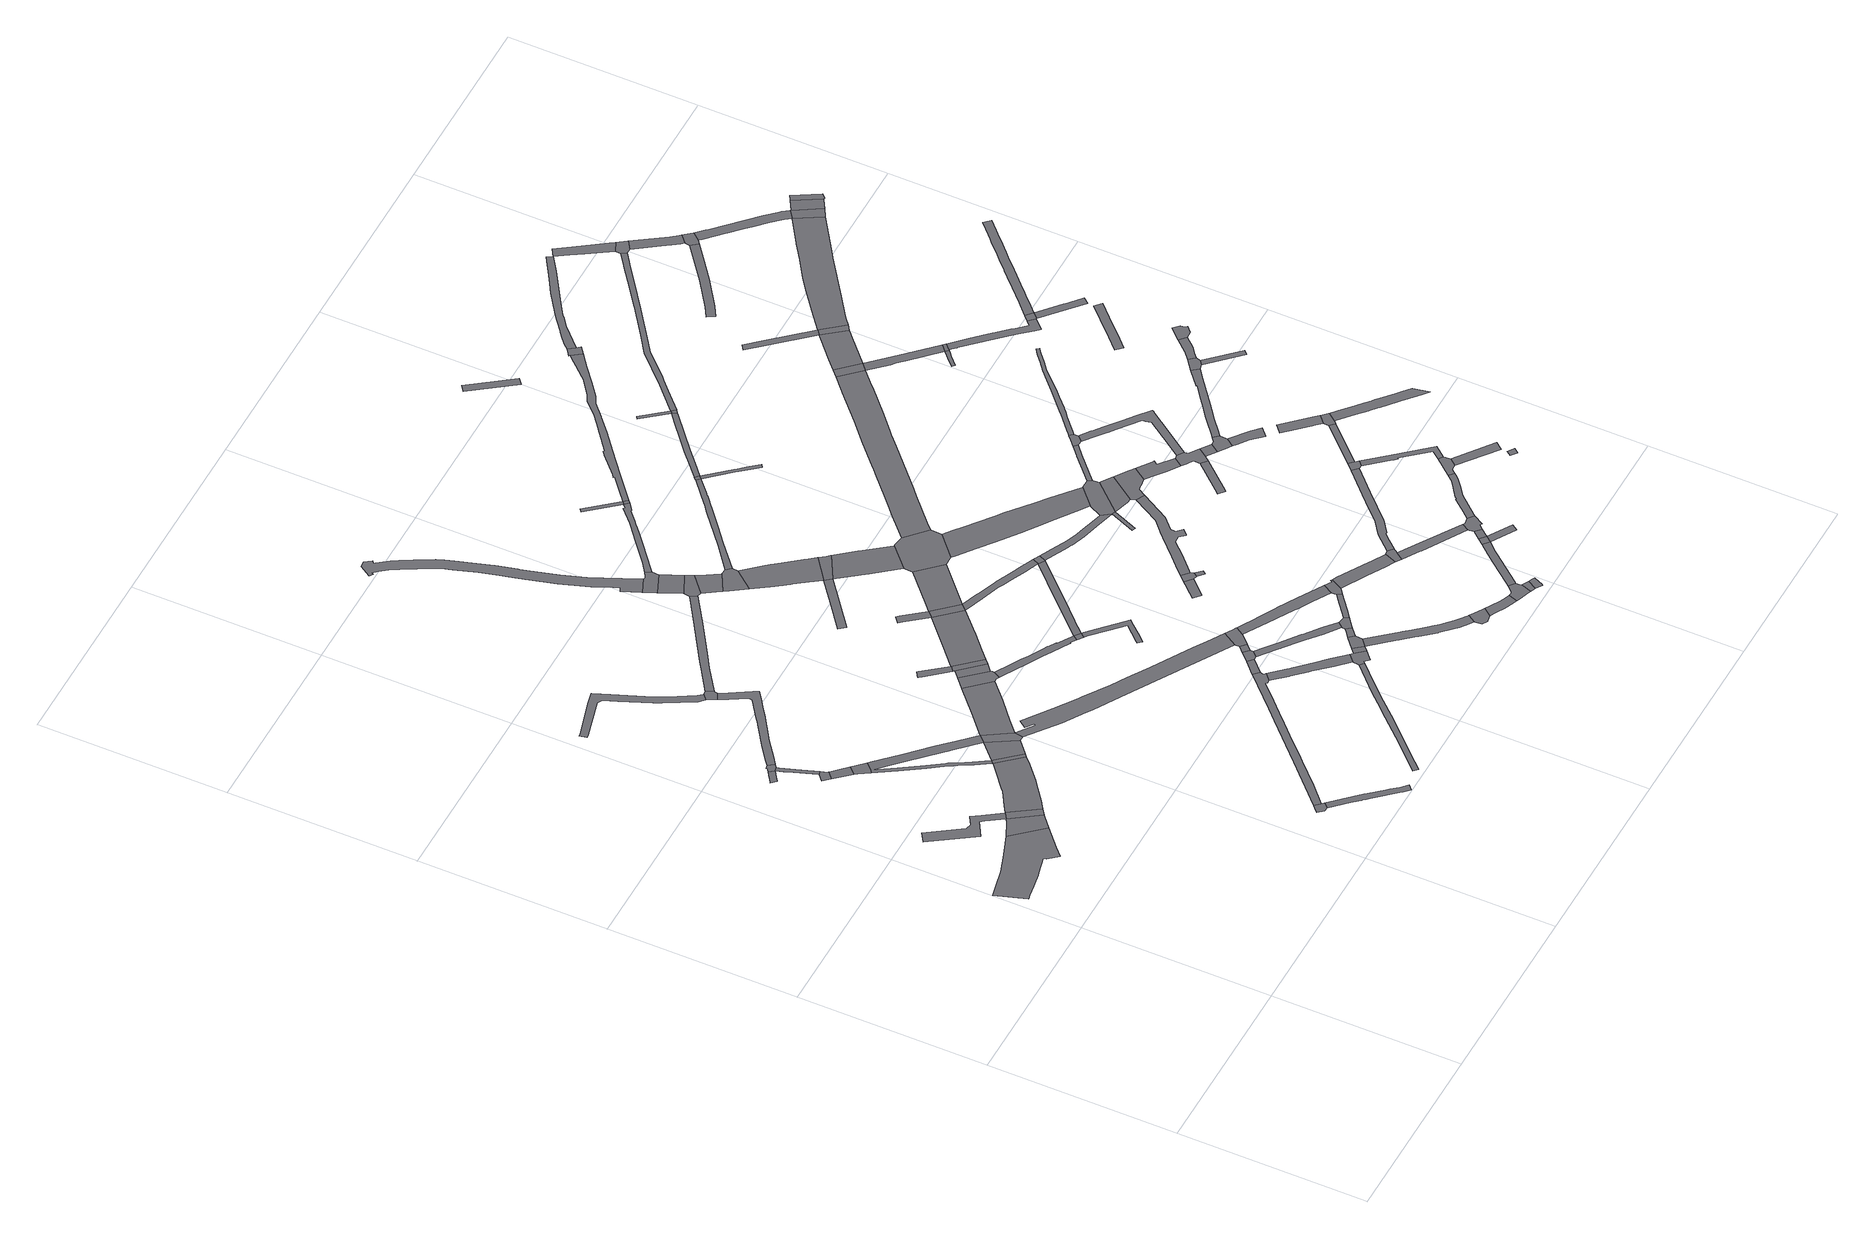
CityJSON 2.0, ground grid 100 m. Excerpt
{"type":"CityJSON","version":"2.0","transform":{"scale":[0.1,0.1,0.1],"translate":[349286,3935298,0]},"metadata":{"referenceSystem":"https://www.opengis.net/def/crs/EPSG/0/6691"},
"CityObjects":{
"road1":{"type":"Road","attributes":{"function":"3","RoadStructureAttribute.sectionType":"1"},"geometry":[{"type":"MultiSurface","lod":"1","boundaries":[[[0,1,2,3,4,5,6,7,8,9,10,11,12,13,14,15]]]}]},
"road2":{"type":"Road","attributes":{"RoadStructureAttribute.sectionType":"1"},"geometry":[{"type":"MultiSurface","lod":"1","boundaries":[[[16,17,18,19,20,21,22,23,24,25,26]]]}]},
"road3":{"type":"Road","attributes":{"RoadStructureAttribute.sectionType":"1"},"geometry":[{"type":"MultiSurface","lod":"1","boundaries":[[[27,0,15,28,29,30,26]]]}]},
"road4":{"type":"Road","geometry":[{"type":"MultiSurface","lod":"1","boundaries":[[[31,16,26,30,32]]]}]},
"road5":{"type":"Road","attributes":{"RoadStructureAttribute.sectionType":"1"},"geometry":[{"type":"MultiSurface","lod":"1","boundaries":[[[33,34,35,36,37,38,39,40,41,42,43,37,44,45,46,47]]]}]},
"road6":{"type":"Road","geometry":[{"type":"MultiSurface","lod":"1","boundaries":[[[48,49,33,47,50,51]]]}]},
"road7":{"type":"Road","geometry":[{"type":"MultiSurface","lod":"1","boundaries":[[[52,53,38,37,36,54,55,56,57]]]}]},
"road8":{"type":"Road","attributes":{"RoadStructureAttribute.sectionType":"1"},"geometry":[{"type":"MultiSurface","lod":"1","boundaries":[[[58,59,60,61,48,51]]]}]},
"road9":{"type":"Road","geometry":[{"type":"MultiSurface","lod":"1","boundaries":[[[62,59,58,63,64,65]]]}]},
"road10":{"type":"Road","attributes":{"function":"3","RoadStructureAttribute.sectionType":"1"},"geometry":[{"type":"MultiSurface","lod":"1","boundaries":[[[66,67,68,69,70,31,32,71,72,73,74,75]]]}]},
"road11":{"type":"Road","geometry":[{"type":"MultiSurface","lod":"1","boundaries":[[[76,77,78,79,80,81,82]]]}]},
"road12":{"type":"Road","attributes":{"RoadStructureAttribute.sectionType":"1"},"geometry":[{"type":"MultiSurface","lod":"1","boundaries":[[[64,83,84,85,86,87,88,89,90,91,92,93,94,95,96,97,98,99,100,101,65,102,103,104,105,106,107,108,109,110,111,112,113,114,62,65]]]}]},
"road13":{"type":"Road","attributes":{"RoadStructureAttribute.sectionType":"1"},"geometry":[{"type":"MultiSurface","lod":"1","boundaries":[[[115,116,117,118,119,120,121,122,123,124,125,126,127,128,129,130,131,132,133,134]]]}]},
"road14":{"type":"Road","geometry":[{"type":"MultiSurface","lod":"1","boundaries":[[[135,93,92,66,75]]]}]},
"road15":{"type":"Road","attributes":{"RoadStructureAttribute.sectionType":"1"},"geometry":[{"type":"MultiSurface","lod":"1","boundaries":[[[136,137,138,139,140,141,142,143,144,145,146,147,148,149,150,151,152,153,154,155,156,157,158,56,55]]]}]},
"road16":{"type":"Road","attributes":{"RoadStructureAttribute.sectionType":"1"},"geometry":[{"type":"MultiSurface","lod":"1","boundaries":[[[159,160,161,162,163,164,165,166,78,77,167,168,169,170,171,172,173,174]]]}]},
"road17":{"type":"Road","attributes":{"function":"3","RoadStructureAttribute.sectionType":"1"},"geometry":[{"type":"MultiSurface","lod":"1","boundaries":[[[108,93,135,175]]]}]},
"road18":{"type":"Road","geometry":[{"type":"MultiSurface","lod":"1","boundaries":[[[176,177,109,108,175]]]}]},
"road19":{"type":"Road","geometry":[{"type":"MultiSurface","lod":"1","boundaries":[[[115,134,178,179,148,147,180,181,182]]]}]},
"road20":{"type":"Road","attributes":{"function":"3","RoadStructureAttribute.sectionType":"1"},"geometry":[{"type":"MultiSurface","lod":"1","boundaries":[[[177,183,184,185,186,187,188,109]]]}]},
"road21":{"type":"Road","attributes":{"RoadStructureAttribute.sectionType":"1"},"geometry":[{"type":"MultiSurface","lod":"1","boundaries":[[[189,190,191,192,193,194,80,79,195,196,197,198,199,200,201,202,203,204,205,206,207,208,209,210,211,212,213,214,215]]]}]},
"road22":{"type":"Road","geometry":[{"type":"MultiSurface","lod":"1","boundaries":[[[216,217,218,219,220,186,185,221,222]]]}]},
"road23":{"type":"Road","attributes":{"RoadStructureAttribute.sectionType":"1"},"geometry":[{"type":"MultiSurface","lod":"1","boundaries":[[[223,224,225,226,182,181,227,228,229,230,231,232]]]}]},
"road24":{"type":"Road","attributes":{"RoadStructureAttribute.sectionType":"1"},"geometry":[{"type":"MultiSurface","lod":"1","boundaries":[[[233,234,235,236,237,238,239]]]}]},
"road25":{"type":"Road","attributes":{"function":"3","RoadStructureAttribute.sectionType":"1"},"geometry":[{"type":"MultiSurface","lod":"1","boundaries":[[[240,241,219,218,242]]]}]},
"road26":{"type":"Road","attributes":{"RoadStructureAttribute.sectionType":"1"},"geometry":[{"type":"MultiSurface","lod":"1","boundaries":[[[243,244,245,246,247,248,249,250,251,252,253,254,255,256,257,177,176,258,259,260,261,262,263]]]}]},
"road27":{"type":"Road","attributes":{"RoadStructureAttribute.sectionType":"1"},"geometry":[{"type":"MultiSurface","lod":"1","boundaries":[[[264,265,266,267,268,269,270,271,272,273,274,275,276,277,278,279,280,281,282,283]]]}]},
"road28":{"type":"Road","geometry":[{"type":"MultiSurface","lod":"1","boundaries":[[[238,240,242,284,239]]]}]},
"road29":{"type":"Road","attributes":{"RoadStructureAttribute.sectionType":"1"},"geometry":[{"type":"MultiSurface","lod":"1","boundaries":[[[285,286,287,288,289,290,291,292,293,294,216,222,295,296,297,298,299,300,301,302,303,304]]]}]},
"road30":{"type":"Road","attributes":{"function":"3","RoadStructureAttribute.sectionType":"1"},"geometry":[{"type":"MultiSurface","lod":"1","boundaries":[[[284,305,306,307,308,309,310,311,312,239]]]}]},
"road31":{"type":"Road","attributes":{"RoadStructureAttribute.sectionType":"1"},"geometry":[{"type":"MultiSurface","lod":"1","boundaries":[[[313,314,315,316,317,318,319,320,321,322,323,324,325,326,327,328,329,330,331,332,333,334,335,336,337,338,339,340,341,342,343,344,345,346,347,348,349,350,351,352,353,354,355,356,357,358,359,360,361,362,363,364,365,366,367,368,369,370,371,372,373,374]]]}]},
"road32":{"type":"Road","geometry":[{"type":"MultiSurface","lod":"1","boundaries":[[[214,375,376,215]]]}]},
"road33":{"type":"Road","attributes":{"RoadStructureAttribute.sectionType":"1"},"geometry":[{"type":"MultiSurface","lod":"1","boundaries":[[[377,378,379,380,381,382,383,384,385,212,211,386,387,388,389,390,391,392,393]]]}]},
"road34":{"type":"Road","attributes":{"RoadStructureAttribute.sectionType":"1"},"geometry":[{"type":"MultiSurface","lod":"1","boundaries":[[[394,395,396,397,398,309]]]}]},
"road35":{"type":"Road","geometry":[{"type":"MultiSurface","lod":"1","boundaries":[[[399,400,285,304]]]}]},
"road36":{"type":"Road","geometry":[{"type":"MultiSurface","lod":"1","boundaries":[[[401,402,403,404,405,406,407,408,343,342]]]}]},
"road37":{"type":"Road","geometry":[{"type":"MultiSurface","lod":"1","boundaries":[[[409,410,411,376,375,412]]]}]},
"road38":{"type":"Road","attributes":{"RoadStructureAttribute.sectionType":"1"},"geometry":[{"type":"MultiSurface","lod":"1","boundaries":[[[413,414,402,401,415]]]}]},
"road39":{"type":"Road","attributes":{"RoadStructureAttribute.sectionType":"1"},"geometry":[{"type":"MultiSurface","lod":"1","boundaries":[[[416,417,418,419,420]]]}]},
"road40":{"type":"Road","geometry":[{"type":"MultiSurface","lod":"1","boundaries":[[[231,421,422,413,415,232]]]}]},
"road41":{"type":"Road","attributes":{"RoadStructureAttribute.sectionType":"1"},"geometry":[{"type":"MultiSurface","lod":"1","boundaries":[[[423,424,425,426,427,428,422,421]]]}]},
"road42":{"type":"Road","attributes":{"RoadStructureAttribute.sectionType":"1"},"geometry":[{"type":"MultiSurface","lod":"1","boundaries":[[[410,429,430,431,411]]]}]},
"road43":{"type":"Road","attributes":{"RoadStructureAttribute.sectionType":"1"},"geometry":[{"type":"MultiSurface","lod":"1","boundaries":[[[399,432,433,434,435,436,437,438,439,440,441,442,443,444,445,400]]]}]},
"road44":{"type":"Road","geometry":[{"type":"MultiSurface","lod":"1","boundaries":[[[308,446,394,309]]]}]},
"road45":{"type":"Road","geometry":[{"type":"MultiSurface","lod":"1","boundaries":[[[447,425,424,448,449,450,451]]]}]},
"road46":{"type":"Road","geometry":[{"type":"MultiSurface","lod":"1","boundaries":[[[392,264,283,452,453,454,455,393]]]}]},
"road47":{"type":"Road","geometry":[{"type":"MultiSurface","lod":"1","boundaries":[[[431,430,456,457,458,459,460,243,263]]]}]},
"road48":{"type":"Road","attributes":{"RoadStructureAttribute.sectionType":"1"},"geometry":[{"type":"MultiSurface","lod":"1","boundaries":[[[461,455,454,462]]]}]},
"road49":{"type":"Road","attributes":{"RoadStructureAttribute.sectionType":"1"},"geometry":[{"type":"MultiSurface","lod":"1","boundaries":[[[463,464,465,466,467,468,469,470,471,472,473,474,475,476,477,478,479,480,409,412]]]}]},
"road50":{"type":"Road","attributes":{"RoadStructureAttribute.sectionType":"1"},"geometry":[{"type":"MultiSurface","lod":"1","boundaries":[[[481,482,483,484,485,486,487,450,449,488,489,490,491,492,420]]]}]},
"road51":{"type":"Road","geometry":[{"type":"MultiSurface","lod":"1","boundaries":[[[461,462,493,494,495]]]}]},
"road52":{"type":"Road","attributes":{"function":"3","RoadStructureAttribute.sectionType":"1"},"geometry":[{"type":"MultiSurface","lod":"1","boundaries":[[[446,496,497,498,499,394]]]}]},
"road53":{"type":"Road","attributes":{"RoadStructureAttribute.sectionType":"1"},"geometry":[{"type":"MultiSurface","lod":"1","boundaries":[[[500,501,502,285,400,503,504,505,506,507]]]}]},
"road54":{"type":"Road","attributes":{"RoadStructureAttribute.sectionType":"1"},"geometry":[{"type":"MultiSurface","lod":"1","boundaries":[[[508,509,495,494,510]]]}]},
"road55":{"type":"Road","geometry":[{"type":"MultiSurface","lod":"1","boundaries":[[[511,512,513,481,420,419,514]]]}]},
"road56":{"type":"Road","attributes":{"RoadStructureAttribute.sectionType":"1"},"geometry":[{"type":"MultiSurface","lod":"1","boundaries":[[[515,516,517,518,519,520,521,446,308,522,523,524,525,526,527,528,529,530,507]]]}]},
"road57":{"type":"Road","attributes":{"RoadStructureAttribute.sectionType":"1"},"geometry":[{"type":"MultiSurface","lod":"1","boundaries":[[[531,532,533,534,535,536,537,404,403,538,539,540,541,542,543,544,545,546,547]]]}]},
"road58":{"type":"Road","geometry":[{"type":"MultiSurface","lod":"1","boundaries":[[[508,510,548,549,550,551,552,553,473,472]]]}]},
"road59":{"type":"Road","attributes":{"RoadStructureAttribute.sectionType":"1"},"geometry":[{"type":"MultiSurface","lod":"1","boundaries":[[[419,554,555,556,557,558,559,560,561,562,514]]]}]},
"road60":{"type":"Road","attributes":{"RoadStructureAttribute.sectionType":"1"},"geometry":[{"type":"MultiSurface","lod":"1","boundaries":[[[563,564,565,566,567,568,569,570,571,572,573,574,493,462,575,576,577,578,579,580,581,582,583,584,585,586]]]}]},
"road61":{"type":"Road","attributes":{"RoadStructureAttribute.sectionType":"1"},"geometry":[{"type":"MultiSurface","lod":"1","boundaries":[[[587,588,589,590,591,592,593,594,595,596,597,598,599,600,458,457]]]}]},
"road62":{"type":"Road","attributes":{"RoadStructureAttribute.sectionType":"1"},"geometry":[{"type":"MultiSurface","lod":"1","boundaries":[[[601,602,603,604,605,606,607,608]]]}]},
"road63":{"type":"Road","attributes":{"RoadStructureAttribute.sectionType":"1"},"geometry":[{"type":"MultiSurface","lod":"1","boundaries":[[[609,610,550,549,611,612,613,614]]]}]},
"road64":{"type":"Road","geometry":[{"type":"MultiSurface","lod":"1","boundaries":[[[615,559,558,498,497,616,617,618,619]]]}]},
"road65":{"type":"Road","geometry":[{"type":"MultiSurface","lod":"1","boundaries":[[[585,620,621,622,623,624,625,586]]]}]},
"road66":{"type":"Road","attributes":{"RoadStructureAttribute.sectionType":"1"},"geometry":[{"type":"MultiSurface","lod":"1","boundaries":[[[626,627,628,547]]]}]},
"road67":{"type":"Road","geometry":[{"type":"MultiSurface","lod":"1","boundaries":[[[629,630,631,515,507,506,632,633]]]}]},
"road68":{"type":"Road","geometry":[{"type":"MultiSurface","lod":"1","boundaries":[[[634,635,601,608,636,637]]]}]},
"road69":{"type":"Road","attributes":{"RoadStructureAttribute.sectionType":"1"},"geometry":[{"type":"MultiSurface","lod":"1","boundaries":[[[636,638,639,637]]]}]},
"road70":{"type":"Road","geometry":[{"type":"MultiSurface","lod":"1","boundaries":[[[547,546,640,626]]]}]},
"road71":{"type":"Road","geometry":[{"type":"MultiSurface","lod":"1","boundaries":[[[641,642,643,593,592,614,613,644,645]]]}]},
"road72":{"type":"Road","attributes":{"RoadStructureAttribute.sectionType":"1"},"geometry":[{"type":"MultiSurface","lod":"1","boundaries":[[[623,646,647,648,649,650,651,652,653,624]]]}]},
"road73":{"type":"Road","attributes":{"RoadStructureAttribute.sectionType":"1"},"geometry":[{"type":"MultiSurface","lod":"1","boundaries":[[[654,655,656,657,658,659,660,661,662,663,664,665,666,667,668,669,670,671,672,673,674,664,675,676,677,678,679,680,447,451]]]}]},
"road74":{"type":"Road","geometry":[{"type":"MultiSurface","lod":"1","boundaries":[[[681,682,683,684,685,686,687,650,649,688,689,690,691]]]}]},
"road75":{"type":"Road","attributes":{"RoadStructureAttribute.sectionType":"1"},"geometry":[{"type":"MultiSurface","lod":"1","boundaries":[[[692,693,694,695,696,697,698,641,645]]]}]},
"road76":{"type":"Road","attributes":{"RoadStructureAttribute.sectionType":"1"},"geometry":[{"type":"MultiSurface","lod":"1","boundaries":[[[699,700,701,702,703,704,633,632,705,706,707,708,709,710,711]]]}]},
"road77":{"type":"Road","attributes":{"RoadStructureAttribute.sectionType":"1"},"geometry":[{"type":"MultiSurface","lod":"1","boundaries":[[[712,713,714,681,691]]]}]},
"road78":{"type":"Road","attributes":{"RoadStructureAttribute.sectionType":"1"},"geometry":[{"type":"MultiSurface","lod":"1","boundaries":[[[616,715,716,717,718,719,720,721,722,723,724,725,726,727,728,729,730,731,732,617]]]}]},
"road79":{"type":"Road","geometry":[{"type":"MultiSurface","lod":"1","boundaries":[[[733,734,735,736,714,713,737]]]}]},
"road80":{"type":"Road","attributes":{"RoadStructureAttribute.sectionType":"1"},"geometry":[{"type":"MultiSurface","lod":"1","boundaries":[[[738,739,740,741,742,743,635,634,744,745,746,747,748,749,750,751,752,753,754,755,756,757]]]}]},
"road81":{"type":"Road","geometry":[{"type":"MultiSurface","lod":"1","boundaries":[[[758,675,664,674]]]}]},
"road82":{"type":"Road","geometry":[{"type":"MultiSurface","lod":"1","boundaries":[[[759,760,761,762,695,694,763,764]]]}]},
"road83":{"type":"Road","attributes":{"RoadStructureAttribute.sectionType":"1"},"geometry":[{"type":"MultiSurface","lod":"1","boundaries":[[[710,765,766,767]]]}]},
"road84":{"type":"Road","attributes":{"RoadStructureAttribute.sectionType":"1"},"geometry":[{"type":"MultiSurface","lod":"1","boundaries":[[[768,769,770,771,684,683,772,773,774,775,776]]]}]},
"road85":{"type":"Road","attributes":{"RoadStructureAttribute.sectionType":"1"},"geometry":[{"type":"MultiSurface","lod":"1","boundaries":[[[777,778,764,763,779,780,781,782]]]}]},
"road86":{"type":"Road","geometry":[{"type":"MultiSurface","lod":"1","boundaries":[[[783,725,724,711,710,767,784,785]]]}]},
"road87":{"type":"Road","attributes":{"RoadStructureAttribute.sectionType":"1"},"geometry":[{"type":"MultiSurface","lod":"1","boundaries":[[[786,787,788,789,790,791,792,793,758,674,794,795,796,797,798]]]}]},
"road88":{"type":"Road","geometry":[{"type":"MultiSurface","lod":"1","boundaries":[[[799,776,775,800]]]}]},
"road89":{"type":"Road","attributes":{"RoadStructureAttribute.sectionType":"1"},"geometry":[{"type":"MultiSurface","lod":"1","boundaries":[[[801,802,803,784,767]]]}]},
"road90":{"type":"Road","attributes":{"RoadStructureAttribute.sectionType":"1"},"geometry":[{"type":"MultiSurface","lod":"1","boundaries":[[[640,804,805,806,807,808,809,810,811,812,813,814,815,816,817,818,819,820,821,822,823,824,825,826,827,828,829,830,831,832,833,834,835,836,837,838,839,840,626]]]}]},
"road91":{"type":"Road","attributes":{"RoadStructureAttribute.sectionType":"1"},"geometry":[{"type":"MultiSurface","lod":"1","boundaries":[[[841,842,799,800]]]}]},
"road92":{"type":"Road","geometry":[{"type":"MultiSurface","lod":"1","boundaries":[[[775,843,844,800]]]}]},
"road93":{"type":"Road","attributes":{"function":"3","RoadStructureAttribute.sectionType":"1"},"geometry":[{"type":"MultiSurface","lod":"1","boundaries":[[[618,845,846,847,848,849,850,851,852,853,854,855,856,857,858,859,860,861,862,863,864,865,866,867,868,869,870,871,619]]]}]},
"road94":{"type":"Road","geometry":[{"type":"MultiSurface","lod":"1","boundaries":[[[756,872,873,874,875,876,877,878,803,802,757]]]}]},
"road95":{"type":"Road","geometry":[{"type":"MultiSurface","lod":"1","boundaries":[[[879,880,881,777,782,842,841,882,883,884]]]}]},
"road96":{"type":"Road","attributes":{"RoadStructureAttribute.sectionType":"1"},"geometry":[{"type":"MultiSurface","lod":"1","boundaries":[[[761,885,886,887,888,889,890,891,892,893,894,895,896,897,898,762]]]}]},
"road97":{"type":"Road","attributes":{"RoadStructureAttribute.sectionType":"1"},"geometry":[{"type":"MultiSurface","lod":"1","boundaries":[[[899,900,901,786]]]}]},
"road98":{"type":"Road","attributes":{"RoadStructureAttribute.sectionType":"1"},"geometry":[{"type":"MultiSurface","lod":"1","boundaries":[[[902,903,904,905,906,783,785]]]}]},
"road99":{"type":"Road","geometry":[{"type":"MultiSurface","lod":"1","boundaries":[[[907,899,786,798]]]}]},
"road100":{"type":"Road","attributes":{"RoadStructureAttribute.sectionType":"1"},"geometry":[{"type":"MultiSurface","lod":"1","boundaries":[[[908,909,910,911,912,913]]]}]},
"road101":{"type":"Road","attributes":{"RoadStructureAttribute.sectionType":"1"},"geometry":[{"type":"MultiSurface","lod":"1","boundaries":[[[914,915,916,917,918,919,920,921,922,923,877,876]]]}]},
"road102":{"type":"Road","attributes":{"RoadStructureAttribute.sectionType":"1"},"geometry":[{"type":"MultiSurface","lod":"1","boundaries":[[[924,925,926,927]]]}]},
"road103":{"type":"Road","attributes":{"RoadStructureAttribute.sectionType":"1"},"geometry":[{"type":"MultiSurface","lod":"1","boundaries":[[[928,929,930,931,932,933,934,935,880,879,936,937,938,939,940,941]]]}]},
"road104":{"type":"Road","geometry":[{"type":"MultiSurface","lod":"1","boundaries":[[[942,943,944,945,946,947,948,918,917,949,950,951,908,913]]]}]},
"road105":{"type":"Road","geometry":[{"type":"MultiSurface","lod":"1","boundaries":[[[952,953,954,955,904,903,956,957]]]}]},
"road106":{"type":"Road","attributes":{"RoadStructureAttribute.sectionType":"1"},"geometry":[{"type":"MultiSurface","lod":"1","boundaries":[[[958,943,942,959]]]}]},
"road107":{"type":"Road","geometry":[{"type":"MultiSurface","lod":"1","boundaries":[[[960,961,962,894,893,963,964]]]}]},
"road108":{"type":"Road","geometry":[{"type":"MultiSurface","lod":"1","boundaries":[[[965,966,967,968,958,959,969,970]]]}]},
"road109":{"type":"Road","attributes":{"RoadStructureAttribute.sectionType":"1"},"geometry":[{"type":"MultiSurface","lod":"1","boundaries":[[[956,971,972,973,974,975,976,977,978,947,946,979,980,981,982,983,984,985,986,987,988,989,957]]]}]},
"road110":{"type":"Road","geometry":[{"type":"MultiSurface","lod":"1","boundaries":[[[990,991,992,993,928,941,994,995]]]}]},
"road111":{"type":"Road","attributes":{"RoadStructureAttribute.sectionType":"1"},"geometry":[{"type":"MultiSurface","lod":"1","boundaries":[[[963,996,997,998,999,1000,992,991,1001,1002,1003,964]]]}]},
"road112":{"type":"Road","attributes":{"RoadStructureAttribute.sectionType":"1"},"geometry":[{"type":"MultiSurface","lod":"1","boundaries":[[[1004,1005,1006,1007,1008,965,970]]]}]},
"road113":{"type":"Road","geometry":[{"type":"MultiSurface","lod":"1","boundaries":[[[1009,818,817,1010,1011,1012]]]}]},
"road114":{"type":"Road","attributes":{"RoadStructureAttribute.sectionType":"1"},"geometry":[{"type":"MultiSurface","lod":"1","boundaries":[[[1013,961,960,1014,1015]]]}]},
"road115":{"type":"Road","attributes":{"RoadStructureAttribute.sectionType":"1"},"geometry":[{"type":"MultiSurface","lod":"1","boundaries":[[[1016,1017,990,995]]]}]},
"road116":{"type":"Road","attributes":{"RoadStructureAttribute.sectionType":"1"},"geometry":[{"type":"MultiSurface","lod":"1","boundaries":[[[1018,1019,1020,1021]]]}]},
"road117":{"type":"Road","geometry":[{"type":"MultiSurface","lod":"1","boundaries":[[[859,858,1022,1023]]]}]},
"road118":{"type":"Road","attributes":{"RoadStructureAttribute.sectionType":"1"},"geometry":[{"type":"MultiSurface","lod":"1","boundaries":[[[1024,1025,1026,1027,1028,1029,1030,1031,1032,1033,1034]]]}]},
"road119":{"type":"Road","attributes":{"RoadStructureAttribute.sectionType":"1"},"geometry":[{"type":"MultiSurface","lod":"1","boundaries":[[[1035,1036,1037,1038,1039,1040,1041,1042,1043,1044,1045,1046,1047,1048,1049,1050,1051,1052,1053,1054,1055,1056,1057,1058,1059,1060,1061,1062,1063,1064,953,952]]]}]},
"road120":{"type":"Road","geometry":[{"type":"MultiSurface","lod":"1","boundaries":[[[1014,1065,1066,1067,1068,1069,1030,1029,1015]]]}]},
"road121":{"type":"Road","attributes":{"RoadStructureAttribute.sectionType":"1"},"geometry":[{"type":"MultiSurface","lod":"1","boundaries":[[[1070,1071,1072,1073,1074,1075,1076,1077,1078,967,966,1079,1080,1081,1082,1083,1084,1085,1086]]]}]},
"road122":{"type":"Road","attributes":{"RoadStructureAttribute.sectionType":"1"},"geometry":[{"type":"MultiSurface","lod":"1","boundaries":[[[1087,1088,1089,1090,1091,1092,1093,1094,1095,1096,1097,1098,1099,1100,1101,1102,1103,1104,1105,1106,1107,1108,1109,1110,1111,899,907]]]}]},
"road123":{"type":"Road","attributes":{"function":"3","RoadStructureAttribute.sectionType":"1"},"geometry":[{"type":"MultiSurface","lod":"1","boundaries":[[[1022,1112,1113,1114,1115,1116,1117,1118,1119,1023]]]}]},
"road124":{"type":"Road","attributes":{"RoadStructureAttribute.sectionType":"1"},"geometry":[{"type":"MultiSurface","lod":"1","boundaries":[[[1120,1121,1022,858,1122,1123,1124,1125,1126]]]}]},
"road125":{"type":"Road","attributes":{"RoadStructureAttribute.sectionType":"1"},"geometry":[{"type":"MultiSurface","lod":"1","boundaries":[[[1127,1128,1129,1130,1115,1131]]]}]},
"road126":{"type":"Road","attributes":{"RoadStructureAttribute.sectionType":"1"},"geometry":[{"type":"MultiSurface","lod":"1","boundaries":[[[1125,1132,1133,1134,1135,1136,1137,1138]]]}]},
"road127":{"type":"Road","attributes":{"RoadStructureAttribute.sectionType":"1"},"geometry":[{"type":"MultiSurface","lod":"1","boundaries":[[[1139,1140,1141,1142,1143,1144,1145,1146,1147,1148,1067,1066,1149,1150,1151,1152,1153,1154,1155,1156,1157,1158,1159,1160]]]}]},
"road128":{"type":"Road","attributes":{"RoadStructureAttribute.sectionType":"1"},"geometry":[{"type":"MultiSurface","lod":"1","boundaries":[[[1161,1162,1163,1164,1165,1166,1167,1168,1169,1170,1171,1172,1012,1011,1173,1174,1175,1176,1177,1178,1179,1180,1181]]]}]},
"road129":{"type":"Road","geometry":[{"type":"MultiSurface","lod":"1","boundaries":[[[1125,1138,1182,1183,1126]]]}]},
"road130":{"type":"Road","geometry":[{"type":"MultiSurface","lod":"1","boundaries":[[[1115,1114,1184,1131]]]}]},
"road131":{"type":"Road","geometry":[{"type":"MultiSurface","lod":"1","boundaries":[[[1185,1186,1187,1070,1086,1188,1189]]]}]},
"road132":{"type":"Road","attributes":{"RoadStructureAttribute.sectionType":"1"},"geometry":[{"type":"MultiSurface","lod":"1","boundaries":[[[1190,1191,1192,1193,1194,1195,1196,1197,1198,1199,1183,1182,1200,1201,1202,1203,1204,1205,1206,1207,1208,1209,1210]]]}]},
"road133":{"type":"Road","attributes":{"RoadStructureAttribute.sectionType":"1"},"geometry":[{"type":"MultiSurface","lod":"1","boundaries":[[[1188,1211,1212,1189]]]}]},
"road134":{"type":"Road","attributes":{"RoadStructureAttribute.sectionType":"1"},"geometry":[{"type":"MultiSurface","lod":"1","boundaries":[[[1213,1214,1215,1186,1185,1216,1217,1218,1219]]]}]},
"road135":{"type":"Road","attributes":{"RoadStructureAttribute.sectionType":"1"},"geometry":[{"type":"MultiSurface","lod":"1","boundaries":[[[1220,1221,1222,1223,1224,1225,1226,1227,1228,1229,1230]]]}]},
"road136":{"type":"Road","geometry":[{"type":"MultiSurface","lod":"1","boundaries":[[[1209,1231,1232,1233,1234,1210]]]}]},
"road137":{"type":"Road","attributes":{"RoadStructureAttribute.sectionType":"1"},"geometry":[{"type":"MultiSurface","lod":"1","boundaries":[[[1235,1236,1237,1238,1239,1240,1241,1242]]]}]},
"road138":{"type":"Road","geometry":[{"type":"MultiSurface","lod":"1","boundaries":[[[1243,1244,1245,1246,1247,1248,1213,1219]]]}]},
"road139":{"type":"Road","attributes":{"RoadStructureAttribute.sectionType":"1"},"geometry":[{"type":"MultiSurface","lod":"1","boundaries":[[[1249,1250,1251,1252,1232,1231,1253,1254,1255]]]}]},
"road140":{"type":"Road","attributes":{"RoadStructureAttribute.sectionType":"1"},"geometry":[{"type":"MultiSurface","lod":"1","boundaries":[[[1256,1257,1258,1259,1260,1261,1262,1263,1264,1265,1181]]]}]},
"road141":{"type":"Road","attributes":{"function":"3","RoadStructureAttribute.sectionType":"1"},"geometry":[{"type":"MultiSurface","lod":"1","boundaries":[[[1184,1266,1267,1268,1269,1270,1271,1272,1273,1274,1275,1276,1277,1278,1279,1280,1131]]]}]},
"road142":{"type":"Road","geometry":[{"type":"MultiSurface","lod":"1","boundaries":[[[1099,1281,1282,1262,1261,1100]]]}]},
"road143":{"type":"Road","attributes":{"RoadStructureAttribute.sectionType":"1"},"geometry":[{"type":"MultiSurface","lod":"1","boundaries":[[[1283,1284,1282,1281,1285,1286,1287,1288,1289]]]}]},
"road144":{"type":"Road","geometry":[{"type":"MultiSurface","lod":"1","boundaries":[[[1288,1220,1230,1290,1291,1289]]]}]},
"road145":{"type":"Road","attributes":{"RoadStructureAttribute.sectionType":"1"},"geometry":[{"type":"MultiSurface","lod":"1","boundaries":[[[1232,1292,1293,1294,1295,1296,1297,1298,1299,1300,1301,1302,1303,1304,1305,1306,1307,1308,1309,1310,1311,1312,1313,1314,1315,1316,1317,1318,1319,1320,1321,1322,1323,1324,1325,1326,1233]]]}]},
"road146":{"type":"Road","attributes":{"RoadStructureAttribute.sectionType":"1"},"geometry":[{"type":"MultiSurface","lod":"1","boundaries":[[[1327,1328,1329,1330,1331,1332,1333,1291,1290,1334,1335,1336,1337,1338,1339,1340,1341,1342,1273]]]}]},
"road147":{"type":"Road","geometry":[{"type":"MultiSurface","lod":"1","boundaries":[[[1272,1343,1344,1327,1273]]]}]},
"road148":{"type":"Road","attributes":{"RoadStructureAttribute.sectionType":"1"},"geometry":[{"type":"MultiSurface","lod":"1","boundaries":[[[1345,1344,1343,1346,1347]]]}]},
"road149":{"type":"Road","geometry":[{"type":"MultiSurface","lod":"1","boundaries":[[[1348,1349,1350,1351,1345,1347]]]}]}
},
"vertices":[
[377,1582,0],[267,1540,0],[266,1540,0],[160,1503,0],[73,1484,0],[6,1469,0],[61,1307,0],[84,1312,0],[143,1321,0],[217,1334,0],[232,1338,0],[327,1363,0],[331,1345,0],[375,1297,0],[420,1339,0],[518,1427,0],
[514,1656,0],[450,1748,0],[418,1794,0],[372,1765,0],[342,1772,0],[221,1950,0],[171,1916,0],[326,1690,0],[407,1740,0],[423,1718,0],[481,1633,0],
[462,1621,0],[544,1451,0],[579,1482,0],[582,1484,0],
[515,1655,0],[616,1507,0],
[367,2559,0],[327,2668,0],[300,2742,0],[296,2753,0],[277,2747,0],[257,2775,0],[226,2754,0],[217,2748,0],[197,2735,0],[220,2710,0],[243,2725,0],[290,2710,0],[306,2666,0],[337,2581,0],[348,2552,0],
[382,2518,0],[380,2521,0],[315,2523,0],[347,2487,0],
[274,2787,0],[271,2784,0],[305,2759,0],[315,2766,0],[292,2798,0],[273,2793,0],
[421,2406,0],[457,2443,0],[420,2480,0],[385,2515,0],
[517,2382,0],[431,2390,0],[465,2336,0],[482,2347,0],
[777,1848,0],[738,1815,0],[651,1744,0],[633,1728,0],[555,1680,0],[658,1536,0],[754,1612,0],[765,1620,0],[859,1703,0],[885,1727,0],
[1194,310,0],[1215,309,0],[1240,333,0],[1229,345,0],[1203,373,0],[1183,355,0],[1167,340,0],
[535,2228,0],[564,2183,0],[609,2114,0],[657,2046,0],[669,2028,0],[680,2009,0],[690,1992,0],[726,1930,0],[729,1925,0],[774,1853,0],[791,1863,0],[743,1940,0],[725,1971,0],[694,2025,0],[693,2026,0],[686,2039,0],[679,2048,0],[626,2125,0],[551,2239,0],[494,2335,0],[570,2259,0],[606,2223,0],[736,2093,0],[752,2077,0],[770,2059,0],[880,1949,0],[915,1984,0],[834,2066,0],[787,2113,0],[757,2143,0],[641,2259,0],[529,2371,0],
[575,3273,0],[555,3294,0],[486,3416,0],[462,3459,0],[453,3477,0],[377,3666,0],[343,3750,0],[285,3735,0],[86,3680,0],[72,3678,0],[79,3638,0],[95,3641,0],[302,3698,0],[327,3684,0],[355,3613,0],[417,3460,0],[427,3440,0],[437,3422,0],[520,3274,0],[545,3246,0],
[901,1741,0],
[354,2794,0],[440,2859,0],[520,2913,0],[581,2955,0],[601,2969,0],[639,2995,0],[669,3016,0],[709,3046,0],[696,3068,0],[694,3071,0],[635,3170,0],[608,3215,0],[573,3197,0],[596,3154,0],[596,3153,0],[597,3151,0],[647,3069,0],[644,3050,0],[543,2979,0],[528,2967,0],[499,2947,0],[400,2879,0],[323,2822,0],
[1521,28,0],[1490,61,0],[1459,97,0],[1447,111,0],[1387,179,0],[1376,191,0],[1376,192,0],[1300,270,0],[1297,224,0],[1334,185,0],[1338,181,0],[1349,169,0],[1362,155,0],[1466,38,0],[1470,34,0],[1497,5,0],
[967,1800,0],
[992,1801,0],[1001,1847,0],
[552,3239,0],[555,3233,0],[613,3232,0],[614,3237,0],[594,3273,0],
[1063,1902,0],[1166,1992,0],[1259,2079,0],[1150,2198,0],[1028,2087,0],[1007,2068,0],
[1808,979,0],[1796,967,0],[1787,957,0],[1675,844,0],[1617,785,0],[1414,583,0],[1320,430,0],[1321,432,0],[1378,490,0],[1382,494,0],[1436,549,0],[1453,566,0],[1495,608,0],[1544,659,0],[1561,676,0],[1589,703,0],[1620,734,0],[1621,735,0],[1671,785,0],[1729,844,0],[1814,931,0],[1821,921,0],[1838,923,0],[1873,955,0],[1865,963,0],[1867,984,0],[1840,1011,0],
[1312,2107,0],[1311,2119,0],[1310,2127,0],[1202,2246,0],[1158,2206,0],[1278,2081,0],[1292,2073,0],
[961,3514,0],[941,3501,0],[758,3383,0],[718,3357,0],[740,3324,0],[820,3375,0],[964,3468,0],[982,3480,0],[1138,3581,0],[1116,3614,0],
[1157,2429,0],[1152,2437,0],[1121,2416,0],[1124,2412,0],[1135,2399,0],[1230,2285,0],[1255,2306,0],
[1235,2279,0],[1229,2271,0],[1345,2160,0],
[2021,1246,0],[1939,1297,0],[1873,1338,0],[1672,1461,0],[1651,1474,0],[1559,1531,0],[1484,1577,0],[1350,1666,0],[1335,1676,0],[1224,1753,0],[1082,1857,0],[1052,1819,0],[1094,1788,0],[1087,1780,0],[1022,1829,0],[1159,1674,0],[1269,1602,0],[1298,1584,0],[1433,1503,0],[1625,1385,0],[1974,1170,0],
[2119,588,0],[2019,487,0],[1988,457,0],[1935,399,0],[1866,324,0],[1775,226,0],[1709,156,0],[1664,110,0],[1610,54,0],[1632,34,0],[1703,109,0],[1712,118,0],[1859,272,0],[1890,305,0],[1960,381,0],[1968,391,0],[2060,489,0],[2062,491,0],[2121,549,0],[2139,567,0],
[1369,2182,0],
[1690,1876,0],[1681,1883,0],[1610,1928,0],[1613,1932,0],[1577,1954,0],[1574,1957,0],[1547,1972,0],[1481,2009,0],[1442,2032,0],[1402,2055,0],[1382,2020,0],[1411,2004,0],[1504,1950,0],[1525,1938,0],[1553,1922,0],[1634,1873,0],[1640,1869,0],[1645,1873,0],[1663,1862,0],[1673,1854,0],
[1417,2226,0],[1494,2297,0],[1522,2323,0],[1613,2411,0],[1501,2532,0],[1497,2529,0],[1361,2404,0],[1259,2311,0],
[590,5026,0],[605,5009,0],[611,5002,0],[651,4948,0],[669,4918,0],[686,4885,0],[700,4860,0],[703,4853,0],[707,4846,0],[748,4768,0],[749,4766,0],[766,4726,0],[771,4711,0],[777,4693,0],[815,4574,0],[833,4509,0],[833,4508,0],[861,4405,0],[862,4402,0],[873,4358,0],[878,4340,0],[914,4207,0],[968,4058,0],[977,4039,0],[990,4008,0],[1010,3963,0],[1018,3945,0],[1024,3933,0],[1001,3922,0],[1043,3826,0],[1121,3860,0],[1102,3901,0],[1079,3953,0],[1071,3970,0],[1063,3987,0],[1043,4032,0],[1042,4034,0],[1034,4053,0],[1022,4079,0],[970,4224,0],[928,4380,0],[919,4412,0],[917,4419,0],[888,4528,0],[888,4530,0],[870,4591,0],[832,4711,0],[816,4756,0],[801,4793,0],[776,4840,0],[755,4879,0],[752,4886,0],[730,4927,0],[719,4946,0],[699,4980,0],[656,5039,0],[649,5047,0],[660,5055,0],[636,5090,0],[605,5090,0],[567,5027,0],[584,5016,0],
[1930,1047,0],[1903,1073,0],
[2096,727,0],[2091,733,0],[2042,780,0],[2027,796,0],[2020,803,0],[1976,847,0],[1967,856,0],[1948,876,0],[1945,879,0],[1906,850,0],[1910,846,0],[1971,781,0],[1983,771,0],[1991,761,0],[2059,689,0],[2122,622,0],[2161,658,0],
[1531,2561,0],[1443,2670,0],[1430,2685,0],[1398,2659,0],[1413,2640,0],
[1702,1831,0],[1720,1853,0],
[1071,3761,0],[1179,3807,0],[1182,3846,0],[1163,3874,0],[1144,3861,0],[1138,3858,0],[1131,3856,0],[1125,3858,0],
[1976,1073,0],[1976,1091,0],[1948,1118,0],[1949,1047,0],
[1228,3699,0],[1203,3755,0],[1121,3648,0],
[1375,3003,0],[1238,2895,0],[1265,2861,0],[1518,3059,0],[1492,3095,0],
[1158,3576,0],[1249,3655,0],
[1198,3514,0],[1214,3489,0],[1316,3544,0],[1296,3574,0],[1278,3603,0],[1272,3612,0],
[1997,1113,0],[2003,1118,0],[1975,1145,0],
[1718,1819,0],[1797,1745,0],[1866,1680,0],[1830,1642,0],[1789,1597,0],[1781,1589,0],[1801,1568,0],[1839,1612,0],[1896,1676,0],[1903,1683,0],[1884,1701,0],[1780,1800,0],[1738,1839,0],[1730,1845,0],
[1641,2439,0],
[1346,3540,0],[1231,3463,0],[1285,3384,0],[1367,3486,0],[1370,3515,0],
[2150,578,0],[2171,555,0],[2217,597,0],[2173,644,0],
[2049,1166,0],[2053,1169,0],[2078,1211,0],[2076,1213,0],[2059,1223,0],
[2199,666,0],[2239,618,0],
[2042,974,0],[2051,966,0],[2054,964,0],[2139,898,0],[2140,897,0],[2144,893,0],[2222,829,0],[2239,815,0],[2290,777,0],[2302,770,0],[2324,798,0],[2265,846,0],[2259,851,0],[2179,915,0],[2175,918,0],[2170,922,0],[2084,989,0],[2022,1037,0],
[1613,3185,0],[1586,3221,0],[1572,3238,0],[1496,3336,0],[1473,3364,0],[1456,3385,0],[1440,3403,0],[1342,3301,0],[1378,3252,0],[1399,3223,0],[1405,3214,0],[1451,3151,0],
[2275,650,0],[2280,687,0],[2257,715,0],
[1766,2553,0],[1841,2623,0],[1728,2743,0],[1576,2603,0],
[1864,2057,0],[1764,1953,0],[1739,1927,0],[1752,1887,0],[1781,1917,0],[1835,1973,0],[2068,2215,0],[2037,2236,0],
[2299,750,0],[2288,740,0],[2321,723,0],
[1651,3137,0],[1639,3151,0],[1614,3183,0],[1652,3135,0],
[2052,2270,0],[1977,2303,0],[1946,2317,0],[1841,2363,0],[1836,2365,0],[1739,2402,0],[1729,2406,0],[1670,2389,0],[1720,2370,0],[1824,2332,0],[1827,2331,0],[1841,2324,0],[1905,2294,0],[1928,2283,0],[1962,2268,0],[2036,2237,0],
[1500,4144,0],[1493,4151,0],[1421,4080,0],[1356,4027,0],[1339,4013,0],[1300,3981,0],[1215,3910,0],[1269,3919,0],[1316,3958,0],[1378,4010,0],[1406,4034,0],[1426,4051,0],[1443,4064,0],[1493,4112,0],[1498,4107,0],[1536,4138,0],[1518,4159,0],
[2347,746,0],[2376,768,0],[2360,789,0],[2354,790,0],[2353,790,0],[2329,794,0],
[1593,2964,0],[1602,2952,0],[1626,2921,0],[1671,2861,0],[1728,2790,0],[1841,2896,0],[1749,3017,0],[1740,3028,0],[1736,3033,0],
[2629,272,0],[2625,275,0],[2601,293,0],[2584,308,0],[2557,332,0],[2525,363,0],[2506,383,0],[2484,407,0],[2435,465,0],[2405,501,0],[2401,505,0],[2399,508,0],[2337,504,0],[2347,492,0],[2349,490,0],[2406,423,0],[2410,418,0],[2472,346,0],[2474,344,0],[2524,294,0],[2549,271,0],[2572,254,0],[2610,226,0],[2637,267,0],
[2172,1098,0],[2218,1070,0],[2305,1018,0],[2317,1010,0],[2392,966,0],[2480,913,0],[2510,964,0],[2384,1039,0],[2281,1100,0],[2274,1104,0],[2209,1139,0],[2141,1176,0],[2132,1181,0],[2088,1206,0],
[2237,1569,0],[2225,1556,0],[2201,1530,0],[2163,1489,0],[2160,1486,0],[2164,1482,0],[2194,1452,0],[2274,1535,0],
[2462,870,0],[2395,817,0],[2386,776,0],[2415,798,0],[2499,865,0],[2482,886,0],
[1851,2895,0],[1891,2624,0],[2006,2728,0],[2009,2789,0],[1902,2888,0],
[2617,186,0],[2643,171,0],[2644,171,0],[2677,177,0],[2710,220,0],[2679,239,0],
[1532,4171,0],[1398,4330,0],[1384,4318,0],
[2064,2264,0],[2061,2266,0],[2059,2267,0],[2072,2219,0],[2088,2252,0],
[2303,1567,0],[2267,1601,0],[2294,1529,0],[2308,1553,0],
[2327,1500,0],[2342,1518,0],
[1550,4150,0],
[2559,948,0],[2553,951,0],[2547,942,0],[2521,882,0],[2526,887,0],
[2711,159,0],[2752,136,0],[2804,113,0],[2821,107,0],[2838,154,0],[2803,169,0],[2789,175,0],[2741,201,0],
[1496,3625,0],[1586,3700,0],[1688,3784,0],[1691,3787,0],[1692,3788,0],[1725,3816,0],[1741,3829,0],[1741,3830,0],[1758,3845,0],[1823,3902,0],[1828,3907,0],[1939,3781,0],[1950,3769,0],[1978,3735,0],[2024,3681,0],[2038,3692,0],[1992,3747,0],[1963,3781,0],[1953,3793,0],[1858,3899,0],[1841,3919,0],[1809,3926,0],[1804,3921,0],[1689,3821,0],[1682,3815,0],[1645,3785,0],[1474,3642,0],
[2927,133,0],[2924,146,0],[2923,162,0],[2892,187,0],[2867,157,0],[2856,153,0],[2852,152,0],[2854,95,0],[2859,93,0],[2901,77,0],[2908,75,0],
[2652,815,0],[2747,760,0],[2794,733,0],[2821,795,0],[2760,830,0],[2711,859,0],[2587,934,0],
[2365,2138,0],[2334,2146,0],[2294,2157,0],[2292,2158,0],[2234,2179,0],[2154,2219,0],[2197,2157,0],[2213,2149,0],[2221,2145,0],[2294,2118,0],[2378,2096,0],[2484,2067,0],[2450,2115,0],
[2922,70,0],[2934,66,0],[2962,113,0],
[1912,2607,0],[1998,2540,0],[2017,2525,0],[2104,2457,0],[2121,2444,0],[2182,2400,0],[2289,2323,0],[2314,2305,0],[2422,2227,0],[2485,2183,0],[2576,2270,0],[2444,2379,0],[2386,2426,0],[2260,2530,0],[2235,2550,0],[2217,2565,0],[2097,2658,0],[2058,2688,0],
[2973,51,0],[2993,98,0],[2978,105,0],[2967,110,0],[2967,42,0],
[2536,1866,0],[2499,1831,0],[2468,1801,0],[2453,1786,0],[2359,1694,0],[2294,1630,0],[2313,1578,0],[2330,1595,0],[2395,1658,0],[2453,1721,0],[2487,1721,0],[2514,1693,0],[2516,1695,0],[2543,1722,0],[2515,1749,0],[2516,1777,0],[2516,1779,0],[2575,1834,0],[2660,1983,0],[2616,2007,0],
[1823,3939,0],
[2859,760,0],[2864,770,0],[2869,776,0],[2844,799,0],[2825,713,0],[2850,752,0],
[2430,1935,0],[2448,1929,0],[2502,2062,0],
[3036,365,0],[2994,314,0],[2911,210,0],[2909,209,0],[2933,174,0],[3053,323,0],[3066,340,0],[3110,390,0],[3079,416,0],
[3157,557,0],[2957,684,0],[2913,657,0],[2916,654,0],[3078,554,0],[3133,519,0],
[2623,2269,0],[2641,2213,0],[2638,2249,0],
[2147,4219,0],[2130,4205,0],[2105,4184,0],[2015,4108,0],[1953,4057,0],[1872,3984,0],[1866,3978,0],[1828,3943,0],[1904,3976,0],[1970,4035,0],[2151,4187,0],[2153,4189,0],[2164,4198,0],
[3105,447,0],[3136,421,0],
[2582,2036,0],[2605,2032,0],[2703,2170,0],
[1580,4175,0],[1657,4239,0],[1673,4252,0],[1753,4318,0],[1761,4325,0],[1871,4415,0],[1903,4441,0],[1979,4506,0],[1980,4507,0],[2049,4570,0],[2088,4591,0],[2161,4648,0],[2242,4713,0],[2311,4767,0],[2274,4815,0],[2262,4801,0],[2228,4764,0],[2176,4706,0],[2155,4687,0],[2111,4653,0],[2082,4631,0],[2042,4611,0],[1974,4541,0],[1907,4488,0],[1894,4478,0],[1843,4438,0],[1831,4428,0],[1788,4395,0],[1784,4399,0],[1767,4386,0],[1765,4385,0],[1667,4293,0],[1653,4281,0],[1657,4276,0],[1643,4265,0],[1573,4205,0],[1544,4181,0],
[3169,459,0],[3138,486,0],
[3236,311,0],[3258,345,0],
[2026,2806,0],[2056,2834,0],[2110,2886,0],[2178,2948,0],[2213,2979,0],[2342,3097,0],[2424,3175,0],[2461,3210,0],[2482,3230,0],[2497,3243,0],[2586,3320,0],[2721,3447,0],[2728,3454,0],[2804,3526,0],[2705,3631,0],[2649,3579,0],[2628,3559,0],[2488,3427,0],[2385,3337,0],[2253,3213,0],[2243,3204,0],[2210,3174,0],[2115,3086,0],[2063,3039,0],[2044,3022,0],[2012,2993,0],[1938,2922,0],
[2684,2025,0],[2694,2026,0],[2705,2028,0],[2711,2029,0],[2750,2034,0],[2798,2102,0],[2773,2119,0],
[3231,530,0],[3199,555,0],[3168,550,0],[3187,480,0],[3188,482,0],[3199,476,0],
[2898,807,0],[2909,820,0],[2943,857,0],[2947,854,0],[3016,904,0],[3080,970,0],[3129,1020,0],[3148,1039,0],[3265,1155,0],[3237,1184,0],[3119,1068,0],[3053,999,0],[2989,934,0],[2919,884,0],
[2161,4230,0],[2057,4359,0],[2043,4348,0],
[2765,2367,0],[2814,2411,0],[2797,2429,0],[2750,2387,0],[2748,2385,0],
[2180,4210,0],
[2964,1842,0],[2859,1722,0],[2822,1680,0],[2853,1654,0],[2856,1658,0],[2994,1816,0],
[2810,1988,0],[2841,1964,0],[2869,1944,0],[2907,1916,0],[2939,1961,0],[2872,2018,0],[2865,2023,0],[2873,2034,0],[2880,2044,0],[2873,2048,0],
[2003,4941,0],[2035,4965,0],[1872,5187,0],[1840,5163,0],
[3411,760,0],[3392,737,0],[3385,729,0],[3352,704,0],[3302,667,0],[3293,656,0],[3288,659,0],[3231,592,0],[3237,538,0],[3326,641,0],[3366,672,0],[3408,704,0],[3422,721,0],[3436,738,0],
[3014,1840,0],[3046,1885,0],[2996,1921,0],[2993,1940,0],[2993,1942,0],[2961,1964,0],[2940,1961,0],[2932,1899,0],[2962,1878,0],[2963,1877,0],
[2868,2460,0],[2851,2478,0],[2834,2463,0],[2828,2457,0],[2842,2408,0],[2868,2438,0],
[3098,1848,0],[3067,1803,0],
[3296,1194,0],[3271,1218,0],[3262,1209,0],[3285,1155,0],[3311,1177,0],
[3162,1799,0],[3164,1839,0],[3141,1867,0],[3116,1847,0],[3112,1771,0],[3131,1756,0],
[2913,2352,0],[2944,2328,0],[2952,2322,0],[2985,2296,0],[3092,2212,0],[3095,2195,0],[3101,2165,0],[3038,2075,0],[3070,2050,0],[3096,2088,0],[3160,2180,0],[3170,2193,0],[3173,2198,0],[3109,2249,0],[3052,2294,0],[3015,2323,0],[2972,2357,0],[2934,2387,0],[2923,2396,0],
[3514,796,0],[3508,833,0],[3487,850,0],[3416,764,0],[3454,759,0],[3484,762,0],
[3385,1039,0],[3390,1033,0],[3402,1019,0],[3407,1024,0],[3521,892,0],[3557,893,0],[3447,1019,0],[3414,1057,0],
[3152,1741,0],[3202,1704,0],[3258,1644,0],[3299,1683,0],[3259,1724,0],
[2269,4821,0],[2347,4795,0],[2332,4814,0],[2305,4848,0],
[3420,1374,0],[3478,1385,0],[3453,1409,0],
[3673,611,0],[3706,649,0],
[3676,580,0],[3657,556,0],[3689,531,0],[3708,555,0],
[2839,3558,0],[2740,3664,0],
[3307,1593,0],[3363,1534,0],[3415,1479,0],[3416,1478,0],[3429,1464,0],[3453,1438,0],[3494,1475,0],[3469,1502,0],[3456,1515,0],[3455,1517,0],[3347,1630,0],
[2882,2473,0],[2896,2486,0],[2953,2536,0],[2981,2560,0],[2999,2577,0],[3001,2578,0],[3057,2630,0],[3094,2664,0],[3144,2718,0],[3190,2764,0],[3227,2794,0],[3234,2801,0],[3266,2828,0],[3283,2842,0],[3297,2853,0],[3287,2866,0],[3273,2856,0],[3253,2840,0],[3221,2813,0],[3176,2777,0],[3129,2731,0],[3077,2682,0],[3040,2648,0],[3027,2637,0],[2965,2579,0],[2964,2578,0],[2962,2577,0],[2880,2504,0],[2865,2491,0],[2860,2487,0],
[3483,1390,0],[3491,1398,0],[3525,1441,0],[3524,1443,0],[3510,1458,0],
[3486,2150,0],[3406,2084,0],[3411,2080,0],[3348,2032,0],[3315,2006,0],[3273,1974,0],[3243,1951,0],[3220,1933,0],[3160,1883,0],[3189,1860,0],[3249,1910,0],[3259,1918,0],[3271,1927,0],[3327,1971,0],[3373,2007,0],[3461,2075,0],[3514,2116,0],
[2273,4299,0],[2324,4348,0],[2338,4362,0],[2461,4489,0],[2473,4496,0],[2535,4539,0],[2691,4652,0],[2768,4708,0],[2867,4782,0],[2907,4812,0],[2930,4828,0],[2981,4865,0],[2992,4873,0],[2976,4897,0],[2926,4861,0],[2909,4850,0],[2831,4790,0],[2696,4688,0],[2674,4672,0],[2566,4595,0],[2529,4568,0],[2443,4511,0],[2369,4434,0],[2329,4393,0],[2306,4368,0],
[2967,3676,0],[2988,3695,0],[3005,3709,0],[2915,3823,0],[2900,3810,0],[2895,3806,0],[2894,3805,0],[2791,3712,0],
[3027,3366,0],[2991,3403,0],[2891,3436,0],[2914,3417,0],[2946,3383,0],[3082,3245,0],[3115,3276,0],
[2769,4040,0],[2697,4121,0],[2668,4102,0],[2743,4017,0],[2942,3845,0],
[3062,3225,0],[3039,3203,0],[3008,3173,0],[3021,3160,0],[3067,3203,0],[3084,3218,0],[3096,3230,0],
[3844,1163,0],[3805,1197,0],[3782,1217,0],[3703,1286,0],[3702,1287,0],[3688,1299,0],[3666,1318,0],[3659,1324,0],[3610,1367,0],[3562,1409,0],[3497,1393,0],[3574,1326,0],[3623,1283,0],[3628,1279,0],[3652,1257,0],[3665,1246,0],[3667,1244,0],[3734,1186,0],[3746,1176,0],[3811,1119,0],[3825,1107,0],[3861,1077,0],
[2799,5203,0],[2777,5189,0],[2720,5154,0],[2652,5112,0],[2598,5079,0],[2497,5009,0],[2483,4999,0],[2453,4976,0],[2396,4930,0],[2391,4926,0],[2358,4899,0],[2324,4869,0],[2435,4918,0],[2436,4918,0],[2444,4924,0],[2478,4950,0],[2497,4965,0],[2512,4975,0],[2542,4996,0],[2736,5119,0],[2817,5174,0],
[3100,3234,0],[3129,3262,0],
[3033,3730,0],
[3569,2164,0],[3543,2196,0],[3533,2188,0],[3541,2123,0],[3564,2141,0],
[3410,2964,0],[3366,3012,0],[3358,3021,0],[3351,3030,0],[3291,3095,0],[3290,3096,0],[3251,3136,0],[3207,3182,0],[3187,3202,0],[3137,3253,0],[3110,3224,0],[3129,3204,0],[3131,3202,0],[3223,3108,0],[3262,3068,0],[3313,3011,0],[3337,2985,0],[3391,2925,0],[3412,2902,0],[3464,2953,0],[3433,2985,0],
[3695,1961,0],[3716,1981,0],
[3637,2292,0],[3585,2233,0],[3580,2226,0],[3596,2187,0],[3619,2205,0],[3626,2210,0],[3671,2262,0],
[3167,4629,0],[3095,4572,0],[2983,4485,0],[2840,4387,0],[2783,4352,0],[2806,4314,0],[2864,4349,0],[3009,4449,0],[3105,4523,0],[3123,4537,0],[3195,4594,0],
[3467,2951,0],[3492,2980,0],[3460,3012,0],[3438,2990,0],
[3660,2748,0],[3594,2681,0],[3511,2595,0],[3448,2532,0],[3478,2499,0],[3543,2564,0],[3626,2649,0],[3692,2717,0],
[3708,2264,0],[3736,2292,0],[3727,2301,0],[3725,2324,0],[3697,2352,0],[3645,2302,0],
[3686,2810,0],[3611,2875,0],[3610,2877,0],[3608,2879,0],[3583,2849,0],[3610,2827,0],[3661,2781,0],
[2844,5133,0],[2859,5109,0],[2898,5049,0],[2910,5032,0],[2913,5026,0],[2978,4927,0],[3030,4951,0],[3013,4975,0],[2911,5122,0],[2860,5201,0],
[3062,3754,0],[3081,3769,0],[3187,3842,0],[3393,3988,0],[3430,4013,0],[3604,4131,0],[3618,4139,0],[3538,4275,0],[3472,4230,0],[3407,4189,0],[3401,4185,0],[3315,4123,0],[3215,4059,0],[3142,4003,0],[3043,3927,0],
[3017,4872,0],[3063,4903,0],
[3205,4701,0],[3177,4738,0],[3103,4749,0],[3132,4708,0],[3157,4673,0],[3171,4658,0],[3211,4694,0],
[3215,4610,0],[3250,4649,0],
[3527,3014,0],[3579,3065,0],[3591,3076,0],[3592,3077,0],[3612,3097,0],[3627,3113,0],[3632,3118,0],[3699,3184,0],[3702,3187,0],[3711,3195,0],[3714,3199,0],[3764,3249,0],[3788,3272,0],[3851,3333,0],[3865,3347,0],[3880,3361,0],[3897,3378,0],[3945,3425,0],[3914,3457,0],[3857,3402,0],[3849,3394,0],[3834,3379,0],[3819,3365,0],[3757,3304,0],[3733,3281,0],[3683,3231,0],[3678,3227,0],[3670,3219,0],[3647,3196,0],[3596,3145,0],[3580,3129,0],[3560,3109,0],[3547,3097,0],[3540,3089,0],[3495,3046,0],
[3582,4306,0],[3558,4340,0],[3547,4351,0],[3496,4404,0],[3364,4533,0],[3295,4601,0],[3290,4606,0],[3219,4605,0],[3228,4594,0],[3277,4547,0],[3311,4514,0],[3319,4506,0],[3374,4451,0],[3406,4420,0],[3468,4359,0],[3515,4306,0],
[3665,4167,0],[3584,4303,0],
[3642,4335,0],[3686,4179,0],[3719,4199,0],
[3724,4194,0],[3748,4217,0],[3669,4351,0],[3645,4337,0]
]}
